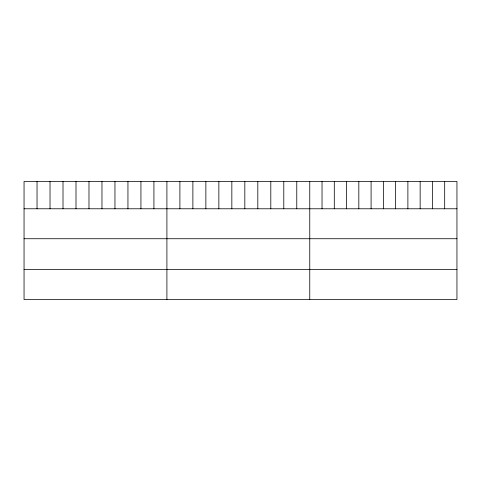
<?xml version="1.0" encoding="UTF-8"?>
<svg xmlns="http://www.w3.org/2000/svg" width="481" height="481" viewBox="0 0 481 481"><rect width="100%" height="100%" fill="white"/><g stroke="black" fill="none" stroke-linecap="round" stroke-linejoin="round"><path stroke-width="0.72" d="M456.95 208.778L456.95 299.555L24.05 299.555L24.05 181.445L456.95 181.445L456.95 208.778L24.05 208.778M24.05 238.732L456.95 238.732M24.05 269.6L456.95 269.6M444.684 181.445L444.684 208.778M432.419 181.445L432.419 208.778M420.153 181.445L420.153 208.778M407.888 181.445L407.888 208.778M395.622 181.445L395.622 208.778M383.357 181.445L383.357 208.778M371.091 181.445L371.091 208.778M358.826 181.445L358.826 208.778M346.56 181.445L346.56 208.778M334.295 181.445L334.295 208.778M322.029 181.445L322.029 208.778M309.764 181.445L309.764 299.555M296.777 181.445L296.777 208.778M283.79 181.445L283.79 208.778M270.803 181.445L270.803 208.778M257.816 181.445L257.816 208.778M244.829 181.445L244.829 208.778M231.842 181.445L231.842 208.778M218.855 181.445L218.855 208.778M205.868 181.445L205.868 208.778M192.881 181.445L192.881 208.778M179.894 181.445L179.894 208.778M166.907 181.445L166.907 299.555M153.92 181.445L153.92 208.778M140.933 181.445L140.933 208.778M127.946 181.445L127.946 208.778M114.959 181.445L114.959 208.778M101.972 181.445L101.972 208.778M88.985 181.445L88.985 208.778M75.998 181.445L75.998 208.778M63.011 181.445L63.011 208.778M50.024 181.445L50.024 208.778M37.037 181.445L37.037 208.778"/></g></svg>
